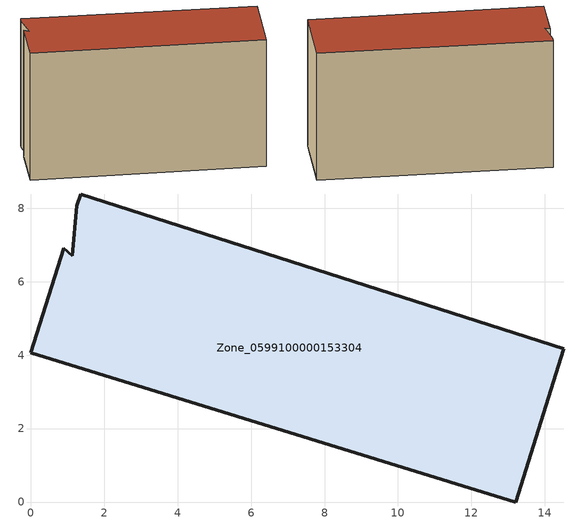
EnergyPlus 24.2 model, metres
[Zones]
Zone_0599100000153304
 floor ground (C_G): 1.26,8.08 1.35,8.39 14.51,4.18 13.2,0 0,4.07 0.89,6.92 1.12,6.71 z0.63
 wall outside (C_F): 0.89,6.92 0,4.07 13.2,0 14.51,4.18 1.35,8.39 1.26,8.08 1.12,6.71 0.89,6.92 z0.63:8.86
 roof outside (C_R): 1.35,8.39 1.26,8.08 1.12,6.71 0.89,6.92 0,4.07 13.2,0 14.51,4.18 z8.86
[BUILDING]
Pand.0599100000153304: North Axis=0; Terrain=City; Loads Convergence Tolerance Value=0.04; Temperature Convergence Tolerance Value=0.4; Solar Distribution=FullExterior; Maximum Number of Warmup Days=25; Minimum Number of Warmup Days=1
[Site:Location]
Rotterdam.The.Hague.AP_ZH_NLD Design_Conditions: Latitude=51.96; Longitude=4.45; Time Zone=1; Elevation=-4.5
[SITE:GROUNDTEMPERATURE:BUILDINGSURFACE]
18, 18, 18, 18, 18, 18, 18, 18, 18, 18, 18, 18
[MATERIAL] Thermal Absorptance=0.9; Solar Absorptance=0.7; Visible Absorptance=0.7
Name | Roughness | Thickness | Conductivity | Density | Specific Heat
G.TI.1965-1974 | MediumSmooth | 0.15 | 0.882353 | 540 | 1210
F.TI.1965-1974 | Rough | 0.3 | 0.697674 | 1920 | 840
R.TI.1965-1974 | MediumRough | 0.2 | 0.232558 | 1500 | 1000
[CONSTRUCTION]
C_G: G.TI.1965-1974
C_F: F.TI.1965-1974
C_R: R.TI.1965-1974
[ZONE]
Zone_0599100000153304: Type=1; Multiplier=1; Ceiling Height=Autocalculate; Volume=Autocalculate; Floor Area=autocalculate; Part of Total Floor Area=Yes
[ZONEINFILTRATION:DESIGNFLOWRATE]
Infil_Zone_0599100000153304: Zone or ZoneList or Space or SpaceList=Zone_0599100000153304; Schedule=AlwaysOn; Design Flow Rate Calculation Method=Flow/Area; Flow Rate per Floor Area=0.003; Constant Term Coefficient=1; Temperature Term Coefficient=0; Velocity Term Coefficient=0; Velocity Squared Term Coefficient=0
[HVACTEMPLATE:ZONE:IDEALLOADSAIRSYSTEM]
Zone_0599100000153304: Maximum Heating Supply Air Temperature=50; Minimum Cooling Supply Air Temperature=13; Maximum Heating Supply Air Humidity Ratio=0.0156; Minimum Cooling Supply Air Humidity Ratio=0.0077; Heating Limit=NoLimit; Cooling Limit=NoLimit; Dehumidification Control Type=ConstantSensibleHeatRatio; Cooling Sensible Heat Ratio=0.7; Dehumidification Setpoint=60; Humidification Control Type=None; Humidification Setpoint=30; Outdoor Air Method=None; Outdoor Air Flow Rate per Person=0.00944; Outdoor Air Flow Rate per Zone Floor Area=0; Outdoor Air Flow Rate per Zone=0; Demand Controlled Ventilation Type=None; Outdoor Air Economizer Type=NoEconomizer; Heat Recovery Type=None; Sensible Heat Recovery Effectiveness=0.7; Latent Heat Recovery Effectiveness=0.65
[ZONECONTROL:THERMOSTAT]
ThermostatControl_Zone_0599100000153304: Zone or ZoneList=Zone_0599100000153304; Control Type Schedule=DualSetpointControlType; Control 1=Thermostat_Zone_0599100000153304; Temperature Difference Between Cutout And Setpoint=0
[THERMOSTATSETPOINT:DUALSETPOINT]
Thermostat_Zone_0599100000153304: Heating Setpoint Temperature Schedule=HeatingSetpoint_Zone_0599100000153304; Cooling Setpoint Temperature Schedule=CoolingSetpoint_Zone_0599100000153304
[SCHEDULE:COMPACT]
HeatingSetpoint_Zone_0599100000153304: Through: 12/31, For: AllDays, Until: 24:00, 21
CoolingSetpoint_Zone_0599100000153304: Through: 12/31, For: AllDays, Until: 24:00, 24
DualSetpointControlType: Through: 12/31, For: AllDays, Until: 24:00, 4
AlwaysOn: Through: 12/31, For: AllDays, Until: 24:00, 1
